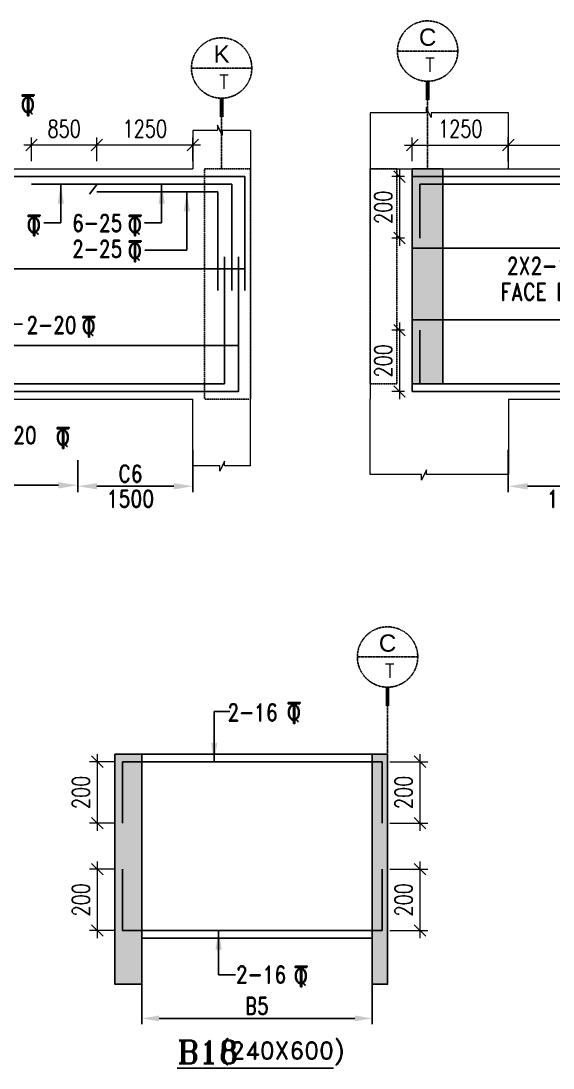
# Model space of a CAD drawing. Header units: millimetres. Extents: x 2061841 to 105821645, y -77612 to 48520811.
# Drawn here: x 2682763 to 2689691, y 29475 to 43119 of the extents above; entities that cross this region are included whole.
import ezdxf
from ezdxf.enums import TextEntityAlignment as Align

# ---------------------------------------------------------------- set-up
doc = ezdxf.new("R2010")
doc.units = ezdxf.units.MM
doc.header["$LTSCALE"] = 10
doc.header["$MEASUREMENT"] = 0
for name, pattern in [('$0$HIDDEN', [0.375, 0.25, -0.125]), ('BASEMENT COLUMN SETTING OUT-PART 2_R4$0$CENTER', [2, 1.25, -0.25, 0.25, -0.25]), ('CENTER', [2, 1.25, -0.25, 0.25, -0.25])]:
    doc.linetypes.add(name, pattern=pattern)
for name, color, linetype in [('A-Grid-Tower', 8, 'CENTER'), ('BASEMENT COLUMN SETTING OUT-PART 2_R4$0$A-GRID-MAIN', 2, 'BASEMENT COLUMN SETTING OUT-PART 2_R4$0$CENTER'), ('BEAM', 4, 'Continuous'), ('BEAM HATCH', 252, 'Continuous'), ('BEAM STIRRUPS', 3, 'Continuous'), ('LEADER', 3, 'Continuous'), ('REIN', 1, 'Continuous'), ('SHEET', 7, 'Continuous'), ('VIN_BEAM', 4, 'Continuous')]:
    doc.layers.add(name, color=color, linetype=linetype)
doc.layers.add('TEXT', color=2, linetype='Continuous', lineweight=25)
doc.layers.add('VIN_SLAB DIMENSION', color=3, linetype='Continuous', lineweight=13)
doc.styles.add('200', font='romand.shx', dxfattribs={"width": 0.8, "height": 225})
doc.styles.add('BASEMENT COLUMN SETTING OUT-PART 2_R4$0$MAS-TXTL', font='arial.ttf', dxfattribs={"height": 200})
doc.styles.add('BASEMENT COLUMN SETTING OUT-PART 2_R4$0$MAS-TXTS', font='romans.shx', dxfattribs={"width": 0.8, "height": 180})
doc.styles.add('PK', font='romand.shx', dxfattribs={"width": 0.7, "height": 225})
doc.styles.add('PRP 100', font='romand.shx', dxfattribs={"width": 0.75})
doc.styles.add('RD', font='romand.shx', dxfattribs={"width": 0.9, "height": 225})
doc.styles.add('ROMAND', font='romand', dxfattribs={"height": 200})
doc.styles.add('RT', font='romant.shx', dxfattribs={"height": 250})
doc.dimstyles.new('dim', dxfattribs={"dimtxt": 225, "dimasz": 150, "dimexe": 100, "dimexo": 100, "dimgap": 100, "dimtad": 1, "dimdec": 0, "dimlfac": -1, "dimrnd": 5, "dimdsep": 46, "dimtxsty": 'PRP 100', "dimblk": 'OBLIQUE', "dimcen": 1.5, "dimdle": 100, "dimclrd": 3, "dimclre": 3, "dimclrt": 2, "dimadec": 0, "dimazin": 0, "dimtfac": 1, "dimtdec": 0, "dimtix": 1, "dimtmove": 0, "dimatfit": 3, "dimldrblk": 'OBLIQUE', "dimfxl": 200, "dimlwd": -1, "dimlwe": -1, "dimarcsym": 0})
doc.dimstyles.new('GR', dxfattribs={"dimtxt": 225, "dimasz": 100, "dimexe": 50, "dimexo": 50, "dimgap": 40, "dimtad": 1, "dimdec": 0, "dimzin": 0, "dimdsep": 46, "dimtxsty": 'RD', "dimblk1": 'OBLIQUE', "dimblk2": 'OBLIQUE', "dimsah": 1, "dimcen": 0, "dimdle": 100, "dimclrd": 3, "dimclre": 3, "dimclrt": 2, "dimadec": 0, "dimazin": 0, "dimtfac": 1, "dimtdec": 0, "dimtix": 1, "dimtmove": 0, "dimatfit": 3, "dimfxl": 1, "dimtolj": 1, "dimtzin": 0, "dimarcsym": 0})
doc.dimstyles.new('GR2', dxfattribs={"dimtxt": 225, "dimasz": 100, "dimexe": 75, "dimexo": 75, "dimgap": 50, "dimtad": 1, "dimdec": 0, "dimdsep": 46, "dimtxsty": '200', "dimblk1": 'OBLIQUE', "dimblk2": 'OBLIQUE', "dimsah": 1, "dimcen": 50, "dimdle": 75, "dimclrd": 3, "dimclre": 3, "dimclrt": 2, "dimadec": 0, "dimazin": 0, "dimtfac": 1, "dimtdec": 0, "dimtix": 1, "dimtmove": 0, "dimatfit": 3, "dimldrblk": 'OBLIQUE', "dimfxl": 1, "dimtolj": 1, "dimtzin": 0, "dimarcsym": 0})

# ---------------------------------------------------------------- blocks, each defined once
blk = doc.blocks.new('A$C33BE299A')
at = {"layer": 'SHEET', "color": 4, "style": 'ROMAND'}
for s, height, p in [('T', 170, (-16.2, 0)), ('Q', 125, (-14.4, 26.9))]:
    blk.add_text(s, height=height, dxfattribs=at).set_placement(p)
blk = doc.blocks.new('_Oblique')
at = {"color": 0, "linetype": 'ByBlock', "lineweight": -2}
blk.add_line((-0.5, -0.5), (0.5, 0.5), dxfattribs=at)
blk = doc.blocks.new('*D2240')
at = {"layer": 'Defpoints', "color": 0, "transparency": 16777216}
for p in [(2691059, 41502), (2689109, 41191), (2691059, 41191)]:
    blk.add_point(p, dxfattribs=at)
at = {"layer": 'VIN_SLAB DIMENSION', "color": 3, "transparency": 16777216}
for p, q in [((2689009, 41502), (2691159, 41502)), ((2689109, 41291), (2689109, 41602)), ((2691059, 41291), (2691059, 41602))]:
    blk.add_line(p, q, dxfattribs=at)
at = {"layer": 'VIN_SLAB DIMENSION', "color": 3, "transparency": 16777216, "xscale": 150, "yscale": 150, "zscale": 150, "rotation": 180}
blk.add_blockref('_Oblique', (2689109, 41502), dxfattribs=at)
at = {"layer": 'VIN_SLAB DIMENSION', "color": 3, "transparency": 16777216, "xscale": 150, "yscale": 150, "zscale": 150}
blk.add_blockref('_Oblique', (2691059, 41502), dxfattribs=at)
at = {"layer": 'VIN_SLAB DIMENSION', "color": 2, "transparency": 16777216, "insert": (2690084, 41715), "char_height": 225, "attachment_point": 5, "style": 'PRP 100'}
blk.add_mtext('1950', dxfattribs=at)
blk = doc.blocks.new('OBLIQUE')
blk = doc.blocks.new('*D2210')
at = {"layer": 'BEAM STIRRUPS', "color": 3, "lineweight": -2, "ltscale": 0.25, "transparency": 16777216}
for p, q in [((2684337, 31092), (2684337, 30047)), ((2687337, 31092), (2687337, 30047)), ((2687112, 30122), (2684562, 30122))]:
    blk.add_line(p, q, dxfattribs=at)
at = {"layer": 'BEAM STIRRUPS', "color": 3, "linetype": 'Continuous', "ltscale": 0.25, "transparency": 16777216}
for points in [[(2684562, 30160), (2684562, 30085), (2684337, 30122)], [(2687112, 30160), (2687112, 30085), (2687337, 30122)]]:
    blk.add_solid(points, dxfattribs=at)
at = {"layer": 'Defpoints', "color": 0, "linetype": 'Continuous', "ltscale": 0.25, "transparency": 16777216}
for p in [(2684337, 31167, 2), (2687337, 31167, 46), (2684337, 30122)]:
    blk.add_point(p, dxfattribs=at)
at = {"layer": 'BEAM STIRRUPS', "color": 2, "linetype": 'Continuous', "ltscale": 0.25, "transparency": 16777216, "insert": (2685837, 30285), "char_height": 225, "attachment_point": 5, "rotation": 360, "style": '200'}
blk.add_mtext('\\A1;B5', dxfattribs=at)
blk = doc.blocks.new('*D2130')
at = {"layer": 'BEAM', "color": 3, "lineweight": -2, "transparency": 16777216}
for p, q in [((2685002, 37531), (2685002, 36981)), ((2683502, 37395), (2683502, 36981)), ((2684752, 37056), (2683752, 37056))]:
    blk.add_line(p, q, dxfattribs=at)
at = {"layer": 'BEAM', "color": 3, "transparency": 16777216}
for points in [[(2683752, 37098), (2683752, 37015), (2683502, 37056)], [(2684752, 37098), (2684752, 37015), (2685002, 37056)]]:
    blk.add_solid(points, dxfattribs=at)
at = {"layer": 'Defpoints', "color": 0, "transparency": 16777216}
for p in [(2685002, 37606, 0), (2683502, 37470, 0), (2683502, 37056)]:
    blk.add_point(p, dxfattribs=at)
at = {"layer": 'BEAM', "color": 2, "transparency": 16777216, "char_height": 225, "attachment_point": 5, "style": '200'}
for s, insert in [('\\A1;C6', (2684189, 37219)), ('\\A1;1500', (2684189, 36894))]:
    blk.add_mtext(s, dxfattribs=dict(at, insert=insert))
blk = doc.blocks.new('*D2131')
at = {"layer": 'BEAM', "color": 3, "lineweight": -2, "transparency": 16777216}
for p, q in [((2679652, 37300), (2679652, 36994)), ((2683502, 37320), (2683502, 36994)), ((2679902, 37069), (2683252, 37069))]:
    blk.add_line(p, q, dxfattribs=at)
at = {"layer": 'BEAM', "color": 3, "transparency": 16777216}
for points in [[(2679902, 37111), (2679902, 37027), (2679652, 37069)], [(2683252, 37111), (2683252, 37027), (2683502, 37069)]]:
    blk.add_solid(points, dxfattribs=at)
at = {"layer": 'Defpoints', "color": 0, "transparency": 16777216}
for p in [(2683502, 37395, 14), (2679652, 37375), (2683502, 37069)]:
    blk.add_point(p, dxfattribs=at)
at = {"layer": 'BEAM', "color": 2, "transparency": 16777216, "insert": (2681577, 37232), "char_height": 225, "attachment_point": 5, "style": '200'}
blk.add_mtext('\\A1;C7', dxfattribs=at)
blk = doc.blocks.new('*D2132')
at = {"layer": 'Defpoints', "color": 0, "transparency": 16777216}
for p in [(2687859, 41091, 52), (2687693, 40291), (2687859, 40291, 51)]:
    blk.add_point(p, dxfattribs=at)
at = {"layer": 'VIN_SLAB DIMENSION', "color": 3, "transparency": 16777216}
for p, q in [((2687759, 41091), (2687593, 41091)), ((2687693, 41191), (2687693, 40191)), ((2687759, 40291), (2687593, 40291))]:
    blk.add_line(p, q, dxfattribs=at)
at = {"layer": 'VIN_SLAB DIMENSION', "color": 3, "transparency": 16777216, "xscale": 150, "yscale": 150, "zscale": 150}
for p, rotation in [((2687693, 41091), 90), ((2687693, 40291), 270)]:
    blk.add_blockref('_Oblique', p, dxfattribs=dict(at, rotation=rotation))
at = {"layer": 'VIN_SLAB DIMENSION', "color": 2, "transparency": 16777216, "insert": (2687480, 40691), "char_height": 225, "attachment_point": 5, "rotation": 90, "style": 'PRP 100'}
blk.add_mtext('200', dxfattribs=at)
blk = doc.blocks.new('*D2133')
at = {"layer": 'Defpoints', "color": 0, "transparency": 16777216}
for p in [(2687859, 39091, 52), (2687693, 38291), (2687859, 38291, 51)]:
    blk.add_point(p, dxfattribs=at)
at = {"layer": 'VIN_SLAB DIMENSION', "color": 3, "transparency": 16777216}
for p, q in [((2687693, 39191), (2687693, 38191)), ((2687759, 39091), (2687593, 39091)), ((2687759, 38291), (2687593, 38291))]:
    blk.add_line(p, q, dxfattribs=at)
at = {"layer": 'VIN_SLAB DIMENSION', "color": 3, "transparency": 16777216, "xscale": 150, "yscale": 150, "zscale": 150}
for p, rotation in [((2687693, 39091), 90), ((2687693, 38291), 270)]:
    blk.add_blockref('_Oblique', p, dxfattribs=dict(at, rotation=rotation))
at = {"layer": 'VIN_SLAB DIMENSION', "color": 2, "transparency": 16777216, "insert": (2687480, 38691), "char_height": 225, "attachment_point": 5, "rotation": 90, "style": 'PRP 100'}
blk.add_mtext('200', dxfattribs=at)
blk = doc.blocks.new('*D2035')
at = {"layer": 'Defpoints', "color": 0, "transparency": 16777216}
for p in [(2683751, 41502), (2683751, 41191, 0), (2685001, 41191, 0)]:
    blk.add_point(p, dxfattribs=at)
at = {"layer": 'VIN_SLAB DIMENSION', "color": 3, "transparency": 16777216}
for p, q in [((2685101, 41502), (2683651, 41502)), ((2683751, 41291), (2683751, 41602)), ((2685001, 41291), (2685001, 41602))]:
    blk.add_line(p, q, dxfattribs=at)
at = {"layer": 'VIN_SLAB DIMENSION', "color": 3, "transparency": 16777216, "xscale": 150, "yscale": 150, "zscale": 150, "rotation": 180}
blk.add_blockref('_Oblique', (2683751, 41502), dxfattribs=at)
at = {"layer": 'VIN_SLAB DIMENSION', "color": 3, "transparency": 16777216, "xscale": 150, "yscale": 150, "zscale": 150}
blk.add_blockref('_Oblique', (2685001, 41502), dxfattribs=at)
at = {"layer": 'VIN_SLAB DIMENSION', "color": 2, "transparency": 16777216, "insert": (2684376, 41715), "char_height": 225, "attachment_point": 5, "style": 'PRP 100'}
blk.add_mtext('1250', dxfattribs=at)
blk = doc.blocks.new('*D2036')
at = {"layer": 'Defpoints', "color": 0, "transparency": 16777216}
for p in [(2682901, 41502), (2682901, 41191), (2683751, 41191)]:
    blk.add_point(p, dxfattribs=at)
at = {"layer": 'VIN_SLAB DIMENSION', "color": 3, "transparency": 16777216}
for p, q in [((2683851, 41502), (2682801, 41502)), ((2682901, 41291), (2682901, 41602)), ((2683751, 41291), (2683751, 41602))]:
    blk.add_line(p, q, dxfattribs=at)
at = {"layer": 'VIN_SLAB DIMENSION', "color": 3, "transparency": 16777216, "xscale": 150, "yscale": 150, "zscale": 150, "rotation": 180}
blk.add_blockref('_Oblique', (2682901, 41502), dxfattribs=at)
at = {"layer": 'VIN_SLAB DIMENSION', "color": 3, "transparency": 16777216, "xscale": 150, "yscale": 150, "zscale": 150}
blk.add_blockref('_Oblique', (2683751, 41502), dxfattribs=at)
at = {"layer": 'VIN_SLAB DIMENSION', "color": 2, "transparency": 16777216, "insert": (2683326, 41715), "char_height": 225, "attachment_point": 5, "style": 'PRP 100'}
blk.add_mtext('850', dxfattribs=at)
blk = doc.blocks.new('*D2097')
at = {"layer": 'Defpoints', "color": 0, "transparency": 16777216}
for p in [(2689109, 41502), (2687859, 41191), (2689109, 41191)]:
    blk.add_point(p, dxfattribs=at)
at = {"layer": 'VIN_SLAB DIMENSION', "color": 3, "transparency": 16777216}
for p, q in [((2687759, 41502), (2689209, 41502)), ((2687859, 41291), (2687859, 41602)), ((2689109, 41291), (2689109, 41602))]:
    blk.add_line(p, q, dxfattribs=at)
at = {"layer": 'VIN_SLAB DIMENSION', "color": 3, "transparency": 16777216, "xscale": 150, "yscale": 150, "zscale": 150, "rotation": 180}
blk.add_blockref('_Oblique', (2687859, 41502), dxfattribs=at)
at = {"layer": 'VIN_SLAB DIMENSION', "color": 3, "transparency": 16777216, "xscale": 150, "yscale": 150, "zscale": 150}
blk.add_blockref('_Oblique', (2689109, 41502), dxfattribs=at)
at = {"layer": 'VIN_SLAB DIMENSION', "color": 2, "transparency": 16777216, "insert": (2688484, 41715), "char_height": 225, "attachment_point": 5, "style": 'PRP 100'}
blk.add_mtext('1250', dxfattribs=at)
blk = doc.blocks.new('BASEMENT COLUMN SETTING OUT-PART 2_R4$0$GRID TARGET1')
blk.add_wipeout([(393, -655), (392, -641), (392, -628), (390, -614), (389, -600), (387, -587), (384, -573), (381, -560), (377, -547), (373, -534), (369, -521), (364, -508), (359, -495), (353, -483), (347, -471), (340, -459), (333, -447), (325, -435), (318, -424), (309, -413), (301, -403), (292, -392), (282, -382), (273, -373), (263, -363), (252, -354), (242, -346), (231, -337), (220, -330), (208, -322), (196, -315), (184, -308), (172, -302), (160, -296), (147, -291), (134, -286), (121, -282), (108, -278), (95, -274), (82, -271), (68, -268), (55, -266), (41, -265), (27, -263), (14, -263), (0, -262), (-14, -263), (-27, -263), (-41, -265), (-55, -266), (-68, -268), (-82, -271), (-95, -274), (-108, -278), (-121, -282), (-134, -286), (-147, -291), (-160, -296), (-172, -302), (-184, -308), (-196, -315), (-208, -322), (-220, -330), (-231, -337), (-242, -346), (-252, -354), (-263, -363), (-273, -373), (-282, -382), (-292, -392), (-301, -403), (-309, -413), (-318, -424), (-325, -435), (-333, -447), (-340, -459), (-347, -471), (-353, -483), (-359, -495), (-364, -508), (-369, -521), (-373, -534), (-377, -547), (-381, -560), (-384, -573), (-387, -587), (-389, -600), (-390, -614), (-392, -628), (-392, -641), (-393, -655), (-392, -669), (-392, -682), (-390, -696), (-389, -710), (-387, -723), (-384, -737), (-381, -750), (-377, -763), (-373, -776), (-369, -789), (-364, -802), (-359, -815), (-353, -827), (-347, -839), (-340, -851), (-333, -863), (-325, -875), (-318, -886), (-309, -897), (-301, -907), (-292, -918), (-282, -928), (-273, -937), (-263, -947), (-252, -956), (-242, -964), (-231, -973), (-220, -981), (-208, -988), (-196, -995), (-184, -1002), (-172, -1008), (-160, -1014), (-147, -1019), (-134, -1024), (-121, -1028), (-108, -1032), (-95, -1036), (-82, -1039), (-68, -1042), (-55, -1044), (-41, -1046), (-27, -1047), (-14, -1047), (0, -1048), (14, -1047), (27, -1047), (41, -1046), (55, -1044), (68, -1042), (82, -1039), (95, -1036), (108, -1032), (121, -1028), (134, -1024), (147, -1019), (160, -1014), (172, -1008), (184, -1002), (196, -995), (208, -988), (220, -981), (231, -973), (242, -964), (252, -956), (263, -947), (273, -937), (282, -928), (292, -918), (301, -907), (309, -897), (318, -886), (325, -875), (333, -863), (340, -851), (347, -839), (353, -827), (359, -815), (364, -802), (369, -789), (373, -776), (377, -763), (381, -750), (384, -737), (387, -723), (389, -710), (390, -696), (392, -682), (392, -669)])
blk.add_line((-393, -655), (393, -655))
at = {"const_width": 48.8}
blk.add_lwpolyline([(0, -1048), (0, -1292)], dxfattribs=at)
blk.add_circle((0, -655), 393)
for tag, height, style, p in [('AS', 225, 'BASEMENT COLUMN SETTING OUT-PART 2_R4$0$MAS-TXTL', (0, -586)), ('REF', 180, 'BASEMENT COLUMN SETTING OUT-PART 2_R4$0$MAS-TXTS', (29, -925))]:
    blk.add_attdef(tag, text='', height=height, dxfattribs=dict(style=style)).set_placement(p, align=Align.CENTER)
blk = doc.blocks.new('*D1999')
at = {"layer": 'BEAM', "color": 3, "lineweight": -2, "transparency": 16777216}
for p, q in [((2689109, 37530), (2689109, 36981)), ((2690609, 37375), (2690609, 36981)), ((2689359, 37056), (2690359, 37056))]:
    blk.add_line(p, q, dxfattribs=at)
at = {"layer": 'BEAM', "color": 3, "transparency": 16777216}
for points in [[(2689359, 37098), (2689359, 37014), (2689109, 37056)], [(2690359, 37098), (2690359, 37014), (2690609, 37056)]]:
    blk.add_solid(points, dxfattribs=at)
at = {"layer": 'Defpoints', "color": 0, "transparency": 16777216}
for p in [(2689109, 37605, 0), (2690609, 37450, 0), (2690609, 37056)]:
    blk.add_point(p, dxfattribs=at)
at = {"layer": 'BEAM', "color": 2, "transparency": 16777216, "char_height": 225, "attachment_point": 5, "style": '200'}
for s, insert in [('\\A1;D1', (2689922, 37219)), ('\\A1;1500', (2689922, 36894))]:
    blk.add_mtext(s, dxfattribs=dict(at, insert=insert))
blk = doc.blocks.new('*D1388')
at = {"layer": 'Defpoints', "color": 0, "transparency": 16777216}
for p in [(2684087, 33467, 52), (2683757, 32667), (2684087, 32667, 51)]:
    blk.add_point(p, dxfattribs=at)
at = {"layer": 'VIN_SLAB DIMENSION', "color": 3, "transparency": 16777216}
for p, q in [((2683757, 33567), (2683757, 32567)), ((2683987, 33467), (2683657, 33467)), ((2683987, 32667), (2683657, 32667))]:
    blk.add_line(p, q, dxfattribs=at)
at = {"layer": 'VIN_SLAB DIMENSION', "color": 3, "transparency": 16777216, "xscale": 150, "yscale": 150, "zscale": 150}
for p, rotation in [((2683757, 33467), 90), ((2683757, 32667), 270)]:
    blk.add_blockref('_Oblique', p, dxfattribs=dict(at, rotation=rotation))
at = {"layer": 'VIN_SLAB DIMENSION', "color": 2, "transparency": 16777216, "insert": (2683544, 33067), "char_height": 225, "attachment_point": 5, "rotation": 90, "style": 'PRP 100'}
blk.add_mtext('200', dxfattribs=at)
blk = doc.blocks.new('*D1389')
at = {"layer": 'Defpoints', "color": 0, "transparency": 16777216}
for p in [(2684087, 32067, 52), (2683757, 31267), (2684087, 31267, 51)]:
    blk.add_point(p, dxfattribs=at)
at = {"layer": 'VIN_SLAB DIMENSION', "color": 3, "transparency": 16777216}
for p, q in [((2683987, 32067), (2683657, 32067)), ((2683757, 32167), (2683757, 31167)), ((2683987, 31267), (2683657, 31267))]:
    blk.add_line(p, q, dxfattribs=at)
at = {"layer": 'VIN_SLAB DIMENSION', "color": 3, "transparency": 16777216, "xscale": 150, "yscale": 150, "zscale": 150}
for p, rotation in [((2683757, 32067), 90), ((2683757, 31267), 270)]:
    blk.add_blockref('_Oblique', p, dxfattribs=dict(at, rotation=rotation))
at = {"layer": 'VIN_SLAB DIMENSION', "color": 2, "transparency": 16777216, "insert": (2683544, 31667), "char_height": 225, "attachment_point": 5, "rotation": 90, "style": 'PRP 100'}
blk.add_mtext('200', dxfattribs=at)
blk = doc.blocks.new('*D1390')
at = {"layer": 'Defpoints', "color": 0, "transparency": 16777216}
for p in [(2687466, 33467, 52), (2687466, 32667, 51), (2687959, 32667)]:
    blk.add_point(p, dxfattribs=at)
at = {"layer": 'VIN_SLAB DIMENSION', "color": 3, "transparency": 16777216}
for p, q in [((2687959, 33567), (2687959, 32567)), ((2687566, 33467), (2688059, 33467)), ((2687566, 32667), (2688059, 32667))]:
    blk.add_line(p, q, dxfattribs=at)
at = {"layer": 'VIN_SLAB DIMENSION', "color": 3, "transparency": 16777216, "xscale": 150, "yscale": 150, "zscale": 150}
for p, rotation in [((2687959, 33467), 90), ((2687959, 32667), 270)]:
    blk.add_blockref('_Oblique', p, dxfattribs=dict(at, rotation=rotation))
at = {"layer": 'VIN_SLAB DIMENSION', "color": 2, "transparency": 16777216, "insert": (2687746, 33067), "char_height": 225, "attachment_point": 5, "rotation": 90, "style": 'PRP 100'}
blk.add_mtext('200', dxfattribs=at)
blk = doc.blocks.new('*D1391')
at = {"layer": 'Defpoints', "color": 0, "transparency": 16777216}
for p in [(2687466, 32067, 52), (2687466, 31267, 51), (2687959, 31267)]:
    blk.add_point(p, dxfattribs=at)
at = {"layer": 'VIN_SLAB DIMENSION', "color": 3, "transparency": 16777216}
for p, q in [((2687566, 32067), (2688059, 32067)), ((2687959, 32167), (2687959, 31167)), ((2687566, 31267), (2688059, 31267))]:
    blk.add_line(p, q, dxfattribs=at)
at = {"layer": 'VIN_SLAB DIMENSION', "color": 3, "transparency": 16777216, "xscale": 150, "yscale": 150, "zscale": 150}
for p, rotation in [((2687959, 32067), 90), ((2687959, 31267), 270)]:
    blk.add_blockref('_Oblique', p, dxfattribs=dict(at, rotation=rotation))
at = {"layer": 'VIN_SLAB DIMENSION', "color": 2, "transparency": 16777216, "insert": (2687746, 31667), "char_height": 225, "attachment_point": 5, "rotation": 90, "style": 'PRP 100'}
blk.add_mtext('200', dxfattribs=at)

msp = doc.modelspace()

# ---------------------------------------------------------------- hatches: boundary and pattern name
at = {"layer": 'BEAM HATCH'}
for points in [[(2688254.3, 41190.6), (2687859.2, 41190.6), (2687859.2, 38390.6), (2688254.3, 38390.6)], [(2683986.8, 33566.8), (2684336.8, 33566.8), (2684336.8, 30566.8), (2683986.8, 30566.8)], [(2687336.8, 33566.8), (2687536.8, 33566.8), (2687536.8, 30566.8), (2687336.8, 30566.8)]]:
    msp.add_hatch(color=252, dxfattribs=at).paths.add_polyline_path(points)

# ---------------------------------------------------------------- linework, layer by layer
at = {"layer": 'A-Grid-Tower', "color": 6}
for p, q in [((2688058.6, 42090.1, 0), (2688056.8, 41190.6, 0)), ((2685376.3, 41869.3, 0), (2685376.3, 41190.6, 0)), ((2687536.8, 34194.9, 0), (2687536.8, 33566.8, 0))]:
    msp.add_line(p, q, dxfattribs=at)
at = {"layer": 'BEAM', "lineweight": 13}
for p, q in [((2687309.2, 41922.8, -51.6), (2687309.2, 41190.6, -51.6)), ((2688039.3, 41922.8, -51.6), (2687309.2, 41922.8, 0)), ((2688039.3, 41993.5, -51.6), (2688039.3, 41922.8, -51.6)), ((2688102.5, 41861.9, -51.6), (2688039.3, 41993.5, -51.6)), ((2688102.5, 41922.8, -51.6), (2688102.5, 41861.9, -51.6)), ((2689109.2, 41922.8, 175.2), (2688102.5, 41922.8, -51.6)), ((2689109.2, 41190.6, 0), (2689109.2, 41922.8, 0)), ((2685321.6, 41761.2, -51.6), (2685321.6, 41690.6, -51.6)), ((2685384.7, 41629.6, -51.6), (2685321.6, 41761.2, -51.6)), ((2685001.3, 41690.6, 0), (2685001.3, 41190.6, 0)), ((2685321.6, 41690.6, -51.6), (2685001.3, 41690.6, 51.6)), ((2685384.7, 41690.6, -51.6), (2685384.7, 41629.6, -51.6)), ((2685751.3, 41690.6, 0), (2685384.7, 41690.6, -51.6)), ((2685751.3, 41690.6, 0), (2685751.3, 41190.6, 0)), ((2675051.3, 41190.6, 14.5), (2685001.3, 41190.6, 0)), ((2685751.3, 41190.6, 0), (2685751.3, 38190.6, 0)), ((2687309.2, 41190.6, 0), (2687309.2, 38190.6, 0)), ((2687309.2, 41190.6, 0), (2697354.3, 41190.6, -51.6)), ((2678151.6, 38190.6, 3.6), (2685001.3, 38190.6, 0)), ((2685001.3, 37321.5, 0), (2685001.3, 38190.6, 0)), ((2685751.3, 37321.5, 0), (2685751.3, 38190.6, 0)), ((2687309.2, 37207.6, -51.6), (2687309.2, 38190.6, -51.6)), ((2689109.2, 38190.6, 0), (2695554.3, 38190.6, -51.6)), ((2689109.2, 38190.6, 0), (2689109.2, 37207.6, 0)), ((2685351.6, 37321.5, -51.6), (2685001.3, 37321.5, 51.6)), ((2685414.8, 37382.5, -51.6), (2685351.6, 37250.9, -51.6)), ((2685351.6, 37250.9, -51.6), (2685351.6, 37321.5, -51.6)), ((2685414.8, 37321.5, -51.6), (2685414.8, 37382.5, -51.6)), ((2685751.3, 37321.5, 0), (2685414.8, 37321.5, -51.6)), ((2688043.6, 37268.6, -51.6), (2687980.5, 37137, -51.6)), ((2688043.6, 37207.6, -51.6), (2688043.6, 37268.6, -51.6)), ((2687980.5, 37207.6, -51.6), (2687309.2, 37207.6, 0)), ((2687980.5, 37137, -51.6), (2687980.5, 37207.6, -51.6)), ((2689109.2, 37207.6, 175.2), (2688043.6, 37207.6, -51.6))]:
    msp.add_line(p, q, dxfattribs=at)
at = {"layer": 'BEAM'}
for p, q in [((2683986.8, 33566.8, 0), (2683986.8, 31166.8, 0)), ((2683986.8, 33566.8, 0), (2687536.8, 33566.8, 0)), ((2687536.8, 33566.8, 0), (2687536.8, 31166.8, 0)), ((2687536.8, 33466.8, 0), (2687536.8, 31266.8, 0)), ((2684336.8, 31166.8, 0), (2687336.8, 31166.8, 0))]:
    msp.add_line(p, q, dxfattribs=at)
at = {"layer": 'BEAM', "elevation": 0}
for points in [[(2683986.8, 33566.8), (2684336.8, 33566.8), (2684336.8, 30566.8), (2683986.8, 30566.8)], [(2687336.8, 33566.8), (2687536.8, 33566.8), (2687536.8, 30566.8), (2687336.8, 30566.8)]]:
    msp.add_lwpolyline(points, close=True, dxfattribs=at)
at = {"layer": 'REIN'}
for p, q in [((2675351.3, 41090.6, 0), (2685679.7, 41090.6, 0)), ((2685679.7, 41090.6, 0), (2685679.7, 39606.1, 0)), ((2687858.6, 41090.6, 0), (2687858.6, 40290.6, -0.4)), ((2687859.2, 41090.6, 0), (2691274.7, 41090.6, 0)), ((2682902.2, 40990.6, 0), (2685507.1, 40990.6, 0)), ((2683753.8, 40990.6, 0), (2683654.7, 40863.1, 0)), ((2685507.1, 40990.6, 0), (2685507.1, 39606.1, 0)), ((2687958.6, 40990.6, 0), (2691059.2, 40990.6, 0)), ((2687958.6, 40990.6, 0), (2687958.6, 40290.6, -0.4)), ((2683750.6, 40890.6, 0), (2685326.8, 40890.6, 0)), ((2685326.8, 40890.6, 0), (2685326.8, 39606.1, 0)), ((2687859.2, 40157.2, 0), (2696809.1, 40157.3, 0)), ((2685412.8, 40045.3, 0), (2685412.8, 38390.6, 0)), ((2685594.9, 40045.3, 0), (2685594.9, 38290.6, 0)), ((2660820.8, 39890.6, 51.6), (2685679.7, 39890.6, 0)), ((2687859.2, 39223.9, 0), (2696809, 39223, 0)), ((2687858.6, 39090.6, -1.5), (2687858.5, 38290.6, -1.9)), ((2687958.6, 39090.6, -1.5), (2687958.6, 38390.6, 0)), ((2660700.5, 38890.6, 51.6), (2685594.9, 38890.6, 0)), ((2676601.3, 38390.6, 51.6), (2685412.8, 38390.6, 0.1)), ((2687958.5, 38390.5, -1.8), (2696704.9, 38390.6, -48.8)), ((2676601.9, 38290.6, 7), (2685594.9, 38290.6, 0)), ((2687858.5, 38290.6, -1.9), (2696804.9, 38290.6, -49.3)), ((2684086.8, 33466.8, 0), (2687466, 33466.8, 0)), ((2684086.8, 33466.8, 0), (2684086.8, 32666.8, 0)), ((2687466, 33466.8, 0), (2687466, 32666.8, 0)), ((2684086.8, 32066.8, 0), (2684086.8, 31266.8, 0)), ((2687466, 32066.8, 0), (2687466, 31266.8, 0)), ((2684086.8, 31266.8, 0), (2687466, 31266.8, 0))]:
    msp.add_line(p, q, dxfattribs=at)
at = {"layer": 'VIN_BEAM', "linetype": '$0$HIDDEN'}
for points, elevation in [([(2685151.2, 41190.6), (2685751.3, 41190.6), (2685751.3, 38190.6), (2685151.2, 38190.6)], 51.6), ([(2687659.2, 41190.6), (2687309.2, 41190.6), (2687309.2, 38390.6), (2687659.2, 38390.6)], 0)]:
    msp.add_lwpolyline(points, close=True, dxfattribs=dict(at, elevation=elevation))
at = {"layer": 'VIN_BEAM', "elevation": 0}
msp.add_lwpolyline([(2688254.3, 41190.6), (2687859.2, 41190.6), (2687859.2, 38390.6), (2688254.3, 38390.6)], close=True, dxfattribs=at)

# ---------------------------------------------------------------- block references
at = {"layer": 'TEXT', "color": 1, "xscale": 1.600000001490116, "yscale": 1.600000001490116, "zscale": 1.600000001490116}
for p in [(2682781.4, 41884.5, 243709.9), (2682860.4, 40317.5, 243658.3), (2684173.6, 40317.5, 243658.3), (2684173.6, 39980.4, 243658.3), (2683573.8, 38997.6, 243660.7), (2683238.1, 37549.4, 243709.9)]:
    msp.add_blockref('A$C33BE299A', p, dxfattribs=at)
at = {"layer": 'TEXT', "color": 2, "xscale": 1.600000001490116, "yscale": 1.600000001490116, "zscale": 1.600000001490116}
for p in [(2686244.3, 33966.9, 243658), (2686336.4, 30532.2, 243658)]:
    msp.add_blockref('A$C33BE299A', p, dxfattribs=at)

# ---------------------------------------------------------------- texts
at = {"layer": 'TEXT', "color": 2, "style": 'PK', "width": 0.8}
for s, p in [('6-25', (2683428.7, 40372.9, 0)), ('2-25', (2683428.7, 40035.8, 0)), ('2X2-10', (2689088.3, 39814.8, 0)), ('FACE BAR', (2689008.3, 39478.7, 0)), ('2-20', (2682833.3, 39044.4, 2.2)), ('2-16', (2685451.5, 33997.1, -0.2))]:
    msp.add_text(s, height=225, dxfattribs=at).set_placement(p)
for s, p in [('4-25 +2-20', (2681341.4, 37608.9, 51.6)), ('2-16', (2685561.8, 30581.2, 0))]:
    msp.add_text(s, height=225, rotation=0, dxfattribs=at).set_placement(p)
at = {"layer": 'TEXT', "color": 1, "style": 'RT'}
msp.add_text('%%UB18      ', height=300, dxfattribs=at).set_placement((2685815, 29685.2, 0), align=Align.MIDDLE_CENTER)
at = {"layer": 'TEXT', "color": 2, "style": 'RD'}
msp.add_text('(240X600)', height=225, dxfattribs=at).set_placement((2685352.9, 29591.2, 0))

# ---------------------------------------------------------------- dimensions: what is measured, and where the dimension line sits
at = {"layer": 'BEAM'}
dim = msp.add_linear_dim(base=(2683501.6, 37056.4, 17.6), p1=(2685001.6, 37605.6, 17.6), p2=(2683501.6, 37469.9, 17.6), angle=180, text='C6\\X1500', dimstyle='GR2', override={"dimasz": 250, "dimldrblk": 'OBLIQUE'}, dxfattribs=at)
dim.commit()
dim.dimension.update_dxf_attribs({"geometry": '*D2130', "text_midpoint": (2684188.9, 37056.4, 17.6), "dimtype": 160})
dim = msp.add_linear_dim(base=(2690609.2, 37056, 0.1), p1=(2689109.2, 37605.3, 0.1), p2=(2690609.2, 37450.2, 0.1), text='D1\\X1500', dimstyle='GR2', override={"dimasz": 250, "dimtxsty": '200', "dimldrblk": 'OBLIQUE'}, dxfattribs=at)
dim.commit()
dim.dimension.update_dxf_attribs({"geometry": '*D1999', "text_midpoint": (2689921.9, 37056, 0.1), "dimtype": 160})
dim = msp.add_linear_dim(base=(2683501.6, 37069.2, 3.6), p1=(2679651.6, 37375.2, 3.6), p2=(2683501.6, 37394.6, 17.6), text='C7', dimstyle='GR2', override={"dimasz": 250, "dimldrblk": 'OBLIQUE'}, dxfattribs=at)
dim.commit()
dim.dimension.update_dxf_attribs({"geometry": '*D2131', "text_midpoint": (2681576.6, 37231.7, 3.6)})
at = {"layer": 'BEAM STIRRUPS', "linetype": 'Continuous', "ltscale": 0.25}
dim = msp.add_linear_dim(base=(2684336.8, 30122.1, 0), p1=(2687336.8, 31166.8, 46.4), p2=(2684336.8, 31166.8, 1.6), angle=179.99996, text='B5', dimstyle='GR2', override={"dimasz": 225, "dimtxsty": '200', "dimfxl": 3, "dimarcsym": 2}, dxfattribs=at)
dim.commit()
dim.dimension.update_dxf_attribs({"geometry": '*D2210', "text_midpoint": (2685836.8, 30122.1, 0), "dimtype": 160})
at = {"layer": 'VIN_SLAB DIMENSION'}
dim = msp.add_linear_dim(base=(2682901.3, 41502.2, 51.6), p1=(2683751.3, 41190.6, 51.6), p2=(2682901.3, 41190.6, 51.6), angle=180, dimstyle='dim', override={"dimtxsty": 'PRP 100', "dimldrblk": 'OBLIQUE'}, dxfattribs=at)
dim.commit()
dim.dimension.update_dxf_attribs({"geometry": '*D2036', "text_midpoint": (2683326.3, 41714.7, 51.6)})
dim = msp.add_linear_dim(base=(2683751.3, 41502.2, 51.6), p1=(2685001.3, 41190.6, 51.6), p2=(2683751.3, 41190.6, 51.6), angle=180, dimstyle='dim', dxfattribs=at)
dim.commit()
dim.dimension.update_dxf_attribs({"geometry": '*D2035', "text_midpoint": (2684376.3, 41714.7, 51.6)})
for base, p1, p2, picture, middle in [((2689109.2, 41502.2, 0), (2687859.2, 41190.6, 0), (2689109.2, 41190.6, 0), '*D2097', (2688484.2, 41714.7, 0)), ((2691059.2, 41502.2, 0), (2689109.2, 41190.6, 0), (2691059.2, 41190.6, 0), '*D2240', (2690084.2, 41714.7, 0))]:
    dim = msp.add_linear_dim(base=base, p1=p1, p2=p2, dimstyle='dim', dxfattribs=at)
    dim.commit()
    dim.dimension.update_dxf_attribs({"geometry": picture, "text_midpoint": middle})
for base, p1, p2, picture, middle in [((2687692.8, 40290.6, -51.6), (2687858.6, 41090.6, 0), (2687858.6, 40290.6, -0.4), '*D2132', (2687480.3, 40690.6, -51.6)), ((2687692.8, 38290.6, -53), (2687858.6, 39090.6, -1.5), (2687858.5, 38290.6, -1.9), '*D2133', (2687480.3, 38690.6, -53)), ((2683757, 32666.8, 0), (2684086.8, 33466.8, 51.6), (2684086.8, 32666.8, 51.2), '*D1388', (2683544.5, 33066.8, 0)), ((2687958.6, 32666.8, 0), (2687466, 33466.8, 51.6), (2687466, 32666.8, 51.2), '*D1390', (2687746.1, 33066.8, 0)), ((2683757, 31266.8, 0), (2684086.8, 32066.8, 51.6), (2684086.8, 31266.8, 51.2), '*D1389', (2683544.5, 31666.8, 0)), ((2687958.6, 31266.8, 0), (2687466, 32066.8, 51.6), (2687466, 31266.8, 51.2), '*D1391', (2687746.1, 31666.8, 0))]:
    dim = msp.add_linear_dim(base=base, p1=p1, p2=p2, angle=90, text='200', dimstyle='dim', dxfattribs=at)
    dim.commit()
    dim.dimension.update_dxf_attribs({"geometry": picture, "text_midpoint": middle})

# ---------------------------------------------------------------- leaders
at = {"layer": 'LEADER', "color": 3}
for points in [[(2683282.3, 40990.6, 51.6), (2683282.3, 40487.8, 51.6), (2683060.8, 40487.8, 51.6)], [(2684595.5, 40990.6, 51.6), (2684595.5, 40487.8, 51.6), (2684374, 40487.8, 51.6)], [(2684922.6, 40890.6, 51.6), (2684922.6, 40130.9, 51.6), (2684378.3, 40130.9, 51.6)], [(2682474.3, 38390.2, 2.4), (2682474.3, 39167.1, 2.4), (2682781.7, 39167.1, 2.4)], [(2685279.2, 33466.5, 0), (2685279.2, 34119.7, 0), (2685484.8, 34119.7, 0)], [(2685336.9, 31266.8, 0), (2685336.9, 30689.6, 0), (2685554.9, 30689.6, 0)]]:
    msp.add_leader(points, dimstyle='GR', override={"dimasz": 250}, dxfattribs=at)

# ---------------------------------------------------------------- next in the draw order: block references
at = {"layer": 'BASEMENT COLUMN SETTING OUT-PART 2_R4$0$A-GRID-MAIN', "color": 240, "true_color": 0xed1f24}
for p, values in [((2688058.6, 43381.9, 0), {'REF': 'T', 'AS': 'C'}), ((2685376.3, 43161.1, 0), {'REF': 'T', 'AS': 'K'}), ((2687536.8, 35486.6, 0), {'REF': 'T', 'AS': 'C'})]:
    msp.add_blockref('BASEMENT COLUMN SETTING OUT-PART 2_R4$0$GRID TARGET1', p, dxfattribs=at).add_auto_attribs(values)

doc.saveas('drawing.dxf')
